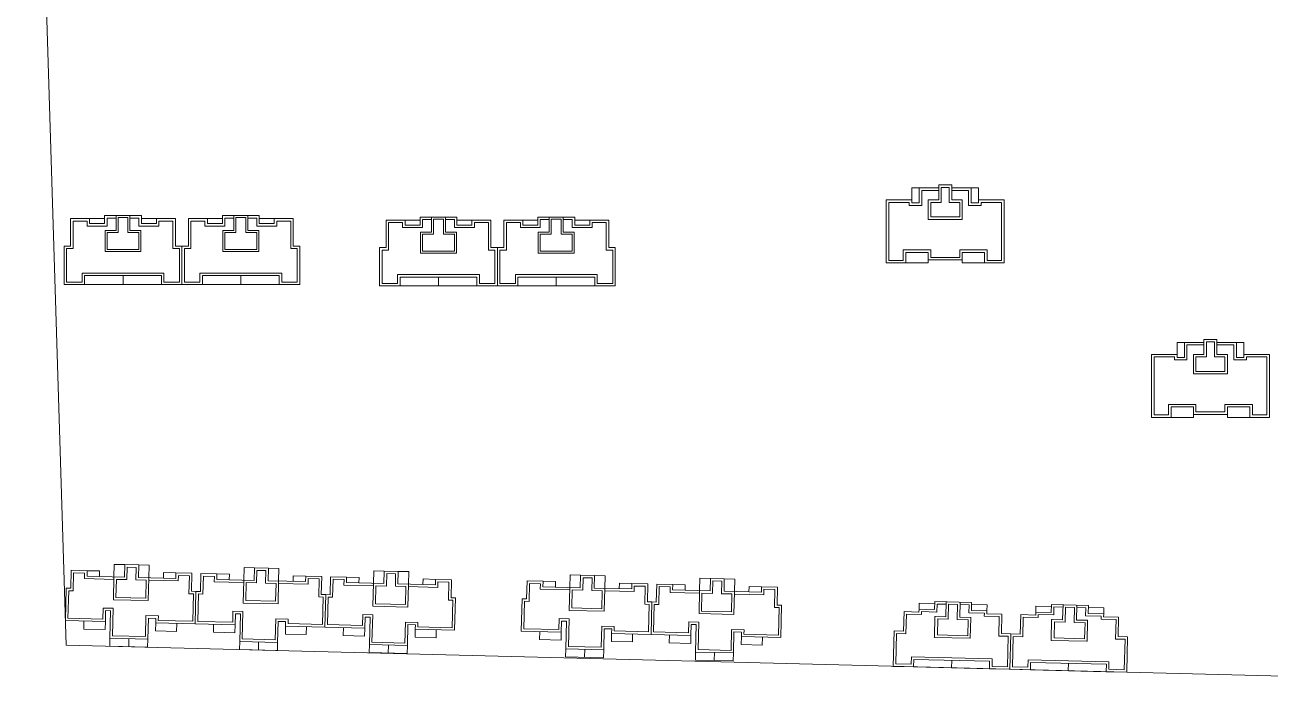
# Model space of a CAD drawing. Extents: x 65861 to 191729, y -16848 to 27649.
# Drawn here: x 132239 to 134733, y -13831 to -12473 of the extents above; entities that cross this region are included whole.
import ezdxf

# ---------------------------------------------------------------- set-up
doc = ezdxf.new("R2010")
doc.units = 0
doc.header["$LTSCALE"] = 1000
doc.header["$MEASUREMENT"] = 0
doc.layers.add('140', color=2, linetype='Continuous', lineweight=5)

msp = doc.modelspace()

# ---------------------------------------------------------------- linework, layer by layer
at = {"layer": '140', "color": 7}
for p, q in [((132238.9, -11037), (132321.6, -13715)), ((134069.5, -12793.4), (134069.5, -12799.4)), ((134095.5, -12793.4), (134069.5, -12793.4)), ((134095.5, -12799.4), (134095.5, -12793.4)), ((134095.5, -12823.4), (134095.5, -12793.4)), ((134015.5, -12799.4), (134030.5, -12799.4)), ((134015.5, -12823.4), (134015.5, -12799.4)), ((134030.5, -12799.4), (134030.5, -12829.4)), ((134069.5, -12799.4), (134030.5, -12799.4)), ((134035.5, -12804.4), (134035.5, -12834.4)), ((134069.5, -12804.4), (134035.5, -12804.4)), ((134069.5, -12799.4), (134069.5, -12823.4)), ((134074.5, -12798.4), (134074.5, -12799.4)), ((134090.5, -12798.4), (134074.5, -12798.4)), ((134074.5, -12799.4), (134074.5, -12828.4)), ((134090.5, -12828.4), (134090.5, -12798.4)), ((134134.5, -12799.4), (134095.5, -12799.4)), ((134129.5, -12804.4), (134095.5, -12804.4)), ((134129.5, -12834.4), (134129.5, -12804.4)), ((134149.5, -12799.4), (134134.5, -12799.4)), ((134134.5, -12829.4), (134134.5, -12799.4)), ((134149.5, -12823.4), (134149.5, -12799.4)), ((133964.5, -12823.4), (133964.5, -12949.4)), ((133997.5, -12823.4), (133964.5, -12823.4)), ((133969.5, -12828.4), (133969.5, -12944.4)), ((133997.5, -12828.4), (133969.5, -12828.4)), ((134015.5, -12823.4), (133997.5, -12823.4)), ((134010.5, -12828.4), (133997.5, -12828.4)), ((134010.5, -12834.4), (134010.5, -12828.4)), ((134035.5, -12834.4), (134010.5, -12834.4)), ((134015.5, -12829.4), (134015.5, -12823.4)), ((134030.5, -12829.4), (134015.5, -12829.4)), ((134048.5, -12823.4), (134048.5, -12862.4)), ((134069.5, -12823.4), (134048.5, -12823.4)), ((134053.5, -12828.4), (134053.5, -12857.4)), ((134074.5, -12828.4), (134053.5, -12828.4)), ((134111.5, -12828.4), (134090.5, -12828.4)), ((134116.5, -12823.4), (134095.5, -12823.4)), ((134111.5, -12857.4), (134111.5, -12828.4)), ((134116.5, -12862.4), (134116.5, -12823.4)), ((134154.5, -12834.4), (134129.5, -12834.4)), ((134149.5, -12829.4), (134134.5, -12829.4)), ((134149.5, -12823.4), (134149.5, -12829.4)), ((134167.5, -12823.4), (134149.5, -12823.4)), ((134154.5, -12828.4), (134154.5, -12834.4)), ((134167.5, -12828.4), (134154.5, -12828.4)), ((134200.5, -12823.4), (134167.5, -12823.4)), ((134195.5, -12828.4), (134167.5, -12828.4)), ((134195.5, -12944.4), (134195.5, -12828.4)), ((134200.5, -12949.4), (134200.5, -12823.4)), ((132330.4, -12860.9), (132368.4, -12860.9)), ((132330.4, -12915.9), (132330.4, -12860.9)), ((132335.4, -12865.9), (132363.4, -12865.9)), ((132335.4, -12920.9), (132335.4, -12865.9)), ((132363.4, -12865.9), (132363.4, -12875.9)), ((132366.4, -12860.9), (132368.4, -12860.9)), ((132368.4, -12860.9), (132398.4, -12860.9)), ((132368.4, -12860.9), (132368.4, -12870.9)), ((132368.4, -12870.9), (132398.4, -12870.9)), ((132398.4, -12854.9), (132472.4, -12854.9)), ((132398.4, -12870.9), (132398.4, -12854.9)), ((132403.4, -12859.9), (132421.4, -12859.9)), ((132403.4, -12875.9), (132403.4, -12859.9)), ((132421.4, -12854.9), (132421.4, -12884.9)), ((132445.4, -12858.9), (132425.4, -12858.9)), ((132425.4, -12858.9), (132425.4, -12888.9)), ((132445.4, -12888.9), (132445.4, -12858.9)), ((132449.4, -12884.9), (132449.4, -12854.9)), ((132449.4, -12859.9), (132467.4, -12859.9)), ((132467.4, -12859.9), (132467.4, -12875.9)), ((132472.4, -12854.9), (132472.4, -12870.9)), ((132502.4, -12860.9), (132472.4, -12860.9)), ((132472.4, -12870.9), (132502.4, -12870.9)), ((132502.4, -12860.9), (132540.4, -12860.9)), ((132502.4, -12870.9), (132502.4, -12860.9)), ((132507.4, -12865.9), (132535.4, -12865.9)), ((132507.4, -12875.9), (132507.4, -12865.9)), ((132535.4, -12865.9), (132535.4, -12920.9)), ((132540.4, -12860.9), (132540.4, -12915.9)), ((132566.4, -12860.9), (132604.4, -12860.9)), ((132566.4, -12915.9), (132566.4, -12860.9)), ((132571.4, -12865.9), (132599.4, -12865.9)), ((132571.4, -12920.9), (132571.4, -12865.9)), ((132599.4, -12865.9), (132599.4, -12875.9)), ((132602.4, -12860.9), (132604.4, -12860.9)), ((132604.4, -12860.9), (132634.4, -12860.9)), ((132604.4, -12860.9), (132604.4, -12870.9)), ((132604.4, -12870.9), (132634.4, -12870.9)), ((132634.4, -12854.9), (132708.4, -12854.9)), ((132634.4, -12870.9), (132634.4, -12854.9)), ((132639.4, -12859.9), (132657.4, -12859.9)), ((132639.4, -12875.9), (132639.4, -12859.9)), ((132657.4, -12854.9), (132657.4, -12884.9)), ((132681.4, -12858.9), (132661.4, -12858.9)), ((132661.4, -12858.9), (132661.4, -12888.9)), ((132681.4, -12888.9), (132681.4, -12858.9)), ((132685.4, -12884.9), (132685.4, -12854.9)), ((132685.4, -12859.9), (132703.4, -12859.9)), ((132703.4, -12859.9), (132703.4, -12875.9)), ((132708.4, -12854.9), (132708.4, -12870.9)), ((132738.4, -12860.9), (132708.4, -12860.9)), ((132708.4, -12870.9), (132738.4, -12870.9)), ((132738.4, -12860.9), (132776.4, -12860.9)), ((132738.4, -12870.9), (132738.4, -12860.9)), ((132743.4, -12865.9), (132771.4, -12865.9)), ((132743.4, -12875.9), (132743.4, -12865.9)), ((132771.4, -12865.9), (132771.4, -12920.9)), ((132776.4, -12860.9), (132776.4, -12915.9)), ((132962.4, -12863.7), (133000.4, -12863.7)), ((132962.4, -12918.7), (132962.4, -12863.7)), ((132967.4, -12868.7), (132995.4, -12868.7)), ((132967.4, -12923.7), (132967.4, -12868.7)), ((132995.4, -12868.7), (132995.4, -12878.7)), ((132998.4, -12863.7), (133000.4, -12863.7)), ((133000.4, -12863.7), (133030.4, -12863.7)), ((133000.4, -12863.7), (133000.4, -12873.7)), ((133030.4, -12857.7), (133104.4, -12857.7)), ((133030.4, -12873.7), (133030.4, -12857.7)), ((133035.4, -12862.7), (133053.4, -12862.7)), ((133035.4, -12878.7), (133035.4, -12862.7)), ((133053.4, -12857.7), (133053.4, -12887.7)), ((133077.4, -12861.7), (133057.4, -12861.7)), ((133057.4, -12861.7), (133057.4, -12891.7)), ((133077.4, -12891.7), (133077.4, -12861.7)), ((133081.4, -12887.7), (133081.4, -12857.7)), ((133081.4, -12862.7), (133099.4, -12862.7)), ((133099.4, -12862.7), (133099.4, -12878.7)), ((133104.4, -12857.7), (133104.4, -12873.7)), ((133134.4, -12863.7), (133104.4, -12863.7)), ((133134.4, -12863.7), (133172.4, -12863.7)), ((133134.4, -12873.7), (133134.4, -12863.7)), ((133139.4, -12868.7), (133167.4, -12868.7)), ((133139.4, -12878.7), (133139.4, -12868.7)), ((133167.4, -12868.7), (133167.4, -12923.7)), ((133172.4, -12863.7), (133172.4, -12918.7)), ((133198.4, -12863.7), (133236.4, -12863.7)), ((133198.4, -12918.7), (133198.4, -12863.7)), ((133203.4, -12868.7), (133231.4, -12868.7)), ((133203.4, -12923.7), (133203.4, -12868.7)), ((133231.4, -12868.7), (133231.4, -12878.7)), ((133234.4, -12863.7), (133236.4, -12863.7)), ((133236.4, -12863.7), (133266.4, -12863.7)), ((133236.4, -12863.7), (133236.4, -12873.7)), ((133266.4, -12857.7), (133340.4, -12857.7)), ((133266.4, -12873.7), (133266.4, -12857.7)), ((133271.4, -12862.7), (133289.4, -12862.7)), ((133271.4, -12878.7), (133271.4, -12862.7)), ((133289.4, -12857.7), (133289.4, -12887.7)), ((133313.4, -12861.7), (133293.4, -12861.7)), ((133293.4, -12861.7), (133293.4, -12891.7)), ((133313.4, -12891.7), (133313.4, -12861.7)), ((133317.4, -12887.7), (133317.4, -12857.7)), ((133317.4, -12862.7), (133335.4, -12862.7)), ((133335.4, -12862.7), (133335.4, -12878.7)), ((133340.4, -12857.7), (133340.4, -12873.7)), ((133370.4, -12863.7), (133340.4, -12863.7)), ((133370.4, -12863.7), (133408.4, -12863.7)), ((133370.4, -12873.7), (133370.4, -12863.7)), ((133375.4, -12868.7), (133403.4, -12868.7)), ((133375.4, -12878.7), (133375.4, -12868.7)), ((133403.4, -12868.7), (133403.4, -12923.7)), ((133408.4, -12863.7), (133408.4, -12918.7)), ((134048.5, -12862.4), (134116.5, -12862.4)), ((134053.5, -12857.4), (134111.5, -12857.4)), ((132363.4, -12875.9), (132403.4, -12875.9)), ((132399.4, -12884.9), (132399.4, -12926.9)), ((132421.4, -12884.9), (132399.4, -12884.9)), ((132403.4, -12888.9), (132403.4, -12922.9)), ((132425.4, -12888.9), (132403.4, -12888.9)), ((132467.4, -12888.9), (132445.4, -12888.9)), ((132471.4, -12884.9), (132449.4, -12884.9)), ((132467.4, -12875.9), (132507.4, -12875.9)), ((132467.4, -12922.9), (132467.4, -12888.9)), ((132471.4, -12926.9), (132471.4, -12884.9)), ((132599.4, -12875.9), (132639.4, -12875.9)), ((132635.4, -12884.9), (132635.4, -12926.9)), ((132657.4, -12884.9), (132635.4, -12884.9)), ((132639.4, -12888.9), (132639.4, -12922.9)), ((132661.4, -12888.9), (132639.4, -12888.9)), ((132703.4, -12888.9), (132681.4, -12888.9)), ((132707.4, -12884.9), (132685.4, -12884.9)), ((132703.4, -12875.9), (132743.4, -12875.9)), ((132703.4, -12922.9), (132703.4, -12888.9)), ((132707.4, -12926.9), (132707.4, -12884.9)), ((132995.4, -12878.7), (133035.4, -12878.7)), ((133000.4, -12873.7), (133030.4, -12873.7)), ((133031.4, -12887.7), (133031.4, -12929.7)), ((133053.4, -12887.7), (133031.4, -12887.7)), ((133035.4, -12891.7), (133035.4, -12925.7)), ((133057.4, -12891.7), (133035.4, -12891.7)), ((133099.4, -12891.7), (133077.4, -12891.7)), ((133103.4, -12887.7), (133081.4, -12887.7)), ((133099.4, -12878.7), (133139.4, -12878.7)), ((133099.4, -12925.7), (133099.4, -12891.7)), ((133103.4, -12929.7), (133103.4, -12887.7)), ((133104.4, -12873.7), (133134.4, -12873.7)), ((133231.4, -12878.7), (133271.4, -12878.7)), ((133236.4, -12873.7), (133266.4, -12873.7)), ((133267.4, -12887.7), (133267.4, -12929.7)), ((133289.4, -12887.7), (133267.4, -12887.7)), ((133271.4, -12891.7), (133271.4, -12925.7)), ((133293.4, -12891.7), (133271.4, -12891.7)), ((133335.4, -12891.7), (133313.4, -12891.7)), ((133339.4, -12887.7), (133317.4, -12887.7)), ((133335.4, -12878.7), (133375.4, -12878.7)), ((133335.4, -12925.7), (133335.4, -12891.7)), ((133339.4, -12929.7), (133339.4, -12887.7)), ((133340.4, -12873.7), (133370.4, -12873.7)), ((132317.4, -12915.9), (132330.4, -12915.9)), ((132317.4, -12992.9), (132317.4, -12915.9)), ((132322.4, -12920.9), (132335.4, -12920.9)), ((132322.4, -12987.9), (132322.4, -12920.9)), ((132535.4, -12920.9), (132548.4, -12920.9)), ((132540.4, -12915.9), (132553.4, -12915.9)), ((132548.4, -12920.9), (132548.4, -12987.9)), ((132553.4, -12915.9), (132553.4, -12992.9)), ((132553.4, -12915.9), (132566.4, -12915.9)), ((132553.4, -12992.9), (132553.4, -12915.9)), ((132558.4, -12920.9), (132571.4, -12920.9)), ((132558.4, -12987.9), (132558.4, -12920.9)), ((132771.4, -12920.9), (132784.4, -12920.9)), ((132776.4, -12915.9), (132789.4, -12915.9)), ((132784.4, -12920.9), (132784.4, -12987.9)), ((132789.4, -12915.9), (132789.4, -12992.9)), ((132949.4, -12918.7), (132962.4, -12918.7)), ((132949.4, -12995.7), (132949.4, -12918.7)), ((133172.4, -12918.7), (133185.4, -12918.7)), ((133185.4, -12918.7), (133185.4, -12995.7)), ((133185.4, -12918.7), (133198.4, -12918.7)), ((133185.4, -12995.7), (133185.4, -12918.7)), ((133408.4, -12918.7), (133421.4, -12918.7)), ((133421.4, -12918.7), (133421.4, -12995.7)), ((132399.4, -12925.9), (132399.4, -12926.9)), ((132399.4, -12926.9), (132471.4, -12926.9)), ((132403.4, -12922.9), (132467.4, -12922.9)), ((132470.4, -12926.9), (132471.4, -12926.9)), ((132635.4, -12925.9), (132635.4, -12926.9)), ((132635.4, -12926.9), (132707.4, -12926.9)), ((132639.4, -12922.9), (132703.4, -12922.9)), ((132706.4, -12926.9), (132707.4, -12926.9)), ((132954.4, -12923.7), (132967.4, -12923.7)), ((132954.4, -12990.7), (132954.4, -12923.7)), ((133031.4, -12928.7), (133031.4, -12929.7)), ((133031.4, -12929.7), (133103.4, -12929.7)), ((133035.4, -12925.7), (133099.4, -12925.7)), ((133102.4, -12929.7), (133103.4, -12929.7)), ((133167.4, -12923.7), (133180.4, -12923.7)), ((133180.4, -12923.7), (133180.4, -12990.7)), ((133190.4, -12923.7), (133203.4, -12923.7)), ((133190.4, -12990.7), (133190.4, -12923.7)), ((133267.4, -12928.7), (133267.4, -12929.7)), ((133267.4, -12929.7), (133339.4, -12929.7)), ((133271.4, -12925.7), (133335.4, -12925.7)), ((133338.4, -12929.7), (133339.4, -12929.7)), ((133403.4, -12923.7), (133416.4, -12923.7)), ((133416.4, -12923.7), (133416.4, -12990.7)), ((133969.5, -12944.4), (133998.5, -12944.4)), ((133998.5, -12923.4), (134053.5, -12923.4)), ((133998.5, -12944.4), (133998.5, -12923.4)), ((134003.5, -12928.4), (134048.5, -12928.4)), ((134003.5, -12949.4), (134003.5, -12928.4)), ((134048.5, -12928.4), (134048.5, -12943.4)), ((134048.5, -12949.4), (134048.5, -12943.4)), ((134048.5, -12943.4), (134082.5, -12943.4)), ((134053.5, -12923.4), (134053.5, -12938.4)), ((134053.5, -12938.4), (134082.5, -12938.4)), ((134082.5, -12938.4), (134111.5, -12938.4)), ((134082.5, -12943.4), (134116.5, -12943.4)), ((134111.5, -12923.4), (134166.5, -12923.4)), ((134111.5, -12938.4), (134111.5, -12923.4)), ((134116.5, -12928.4), (134161.5, -12928.4)), ((134116.5, -12943.4), (134116.5, -12928.4)), ((134116.5, -12949.4), (134116.5, -12943.4)), ((134161.5, -12928.4), (134161.5, -12949.4)), ((134166.5, -12923.4), (134166.5, -12944.4)), ((134166.5, -12944.4), (134195.5, -12944.4)), ((132353.4, -12969.9), (132353.4, -12987.9)), ((132435.4, -12969.9), (132353.4, -12969.9)), ((132517.4, -12969.9), (132435.4, -12969.9)), ((132517.4, -12987.9), (132517.4, -12969.9)), ((132589.4, -12969.9), (132589.4, -12987.9)), ((132671.4, -12969.9), (132589.4, -12969.9)), ((132753.4, -12969.9), (132671.4, -12969.9)), ((132753.4, -12987.9), (132753.4, -12969.9)), ((133964.5, -12949.4), (134003.5, -12949.4)), ((134003.5, -12949.4), (134048.5, -12949.4)), ((134161.5, -12949.4), (134116.5, -12949.4)), ((134161.5, -12949.4), (134200.5, -12949.4)), ((132358.4, -12992.9), (132317.4, -12992.9)), ((132353.4, -12987.9), (132322.4, -12987.9)), ((132358.4, -12974.9), (132358.4, -12992.9)), ((132435.4, -12974.9), (132358.4, -12974.9)), ((132435.4, -12992.9), (132358.4, -12992.9)), ((132512.4, -12974.9), (132435.4, -12974.9)), ((132435.4, -12974.9), (132435.4, -12992.9)), ((132435.4, -12992.9), (132512.4, -12992.9)), ((132512.4, -12992.9), (132512.4, -12974.9)), ((132553.4, -12992.9), (132512.4, -12992.9)), ((132548.4, -12987.9), (132517.4, -12987.9)), ((132594.4, -12992.9), (132553.4, -12992.9)), ((132589.4, -12987.9), (132558.4, -12987.9)), ((132594.4, -12974.9), (132594.4, -12992.9)), ((132671.4, -12974.9), (132594.4, -12974.9)), ((132671.4, -12992.9), (132594.4, -12992.9)), ((132748.4, -12974.9), (132671.4, -12974.9)), ((132671.4, -12974.9), (132671.4, -12992.9)), ((132671.4, -12992.9), (132748.4, -12992.9)), ((132748.4, -12992.9), (132748.4, -12974.9)), ((132789.4, -12992.9), (132748.4, -12992.9)), ((132784.4, -12987.9), (132753.4, -12987.9)), ((132990.4, -12995.7), (132949.4, -12995.7)), ((132985.4, -12990.7), (132954.4, -12990.7)), ((132985.4, -12972.7), (132985.4, -12990.7)), ((133067.4, -12972.7), (132985.4, -12972.7)), ((132990.4, -12977.7), (132990.4, -12995.7)), ((133067.4, -12977.7), (132990.4, -12977.7)), ((133067.4, -12995.7), (132990.4, -12995.7)), ((133149.4, -12972.7), (133067.4, -12972.7)), ((133144.4, -12977.7), (133067.4, -12977.7)), ((133067.4, -12977.7), (133067.4, -12995.7)), ((133067.4, -12995.7), (133144.4, -12995.7)), ((133144.4, -12995.7), (133144.4, -12977.7)), ((133185.4, -12995.7), (133144.4, -12995.7)), ((133149.4, -12990.7), (133149.4, -12972.7)), ((133180.4, -12990.7), (133149.4, -12990.7)), ((133226.4, -12995.7), (133185.4, -12995.7)), ((133221.4, -12990.7), (133190.4, -12990.7)), ((133221.4, -12972.7), (133221.4, -12990.7)), ((133303.4, -12972.7), (133221.4, -12972.7)), ((133226.4, -12977.7), (133226.4, -12995.7)), ((133303.4, -12977.7), (133226.4, -12977.7)), ((133303.4, -12995.7), (133226.4, -12995.7)), ((133385.4, -12972.7), (133303.4, -12972.7)), ((133380.4, -12977.7), (133303.4, -12977.7)), ((133303.4, -12977.7), (133303.4, -12995.7)), ((133303.4, -12995.7), (133380.4, -12995.7)), ((133380.4, -12995.7), (133380.4, -12977.7)), ((133421.4, -12995.7), (133380.4, -12995.7)), ((133385.4, -12990.7), (133385.4, -12972.7)), ((133416.4, -12990.7), (133385.4, -12990.7)), ((134546.9, -13108.8), (134561.9, -13108.8)), ((134546.9, -13132.8), (134546.9, -13108.8)), ((134561.9, -13108.8), (134561.9, -13138.8)), ((134600.9, -13108.8), (134561.9, -13108.8)), ((134566.9, -13113.8), (134566.9, -13143.8)), ((134600.9, -13113.8), (134566.9, -13113.8)), ((134600.9, -13102.8), (134600.9, -13108.8)), ((134626.9, -13102.8), (134600.9, -13102.8)), ((134600.9, -13108.8), (134600.9, -13132.8)), ((134605.9, -13107.8), (134605.9, -13108.8)), ((134621.9, -13107.8), (134605.9, -13107.8)), ((134605.9, -13108.8), (134605.9, -13137.8)), ((134621.9, -13137.8), (134621.9, -13107.8)), ((134626.9, -13108.8), (134626.9, -13102.8)), ((134626.9, -13132.8), (134626.9, -13102.8)), ((134665.9, -13108.8), (134626.9, -13108.8)), ((134660.9, -13113.8), (134626.9, -13113.8)), ((134660.9, -13143.8), (134660.9, -13113.8)), ((134680.9, -13108.8), (134665.9, -13108.8)), ((134665.9, -13138.8), (134665.9, -13108.8)), ((134680.9, -13132.8), (134680.9, -13108.8)), ((134495.9, -13132.8), (134495.9, -13258.8)), ((134528.9, -13132.8), (134495.9, -13132.8)), ((134500.9, -13137.8), (134500.9, -13253.8)), ((134528.9, -13137.8), (134500.9, -13137.8)), ((134546.9, -13132.8), (134528.9, -13132.8)), ((134541.9, -13137.8), (134528.9, -13137.8)), ((134541.9, -13143.8), (134541.9, -13137.8)), ((134566.9, -13143.8), (134541.9, -13143.8)), ((134546.9, -13138.8), (134546.9, -13132.8)), ((134561.9, -13138.8), (134546.9, -13138.8)), ((134579.9, -13132.8), (134579.9, -13171.8)), ((134600.9, -13132.8), (134579.9, -13132.8)), ((134584.9, -13137.8), (134584.9, -13166.8)), ((134605.9, -13137.8), (134584.9, -13137.8)), ((134642.9, -13137.8), (134621.9, -13137.8)), ((134647.9, -13132.8), (134626.9, -13132.8)), ((134642.9, -13166.8), (134642.9, -13137.8)), ((134647.9, -13171.8), (134647.9, -13132.8)), ((134685.9, -13143.8), (134660.9, -13143.8)), ((134680.9, -13138.8), (134665.9, -13138.8)), ((134680.9, -13132.8), (134680.9, -13138.8)), ((134698.9, -13132.8), (134680.9, -13132.8)), ((134685.9, -13137.8), (134685.9, -13143.8)), ((134698.9, -13137.8), (134685.9, -13137.8)), ((134731.9, -13132.8), (134698.9, -13132.8)), ((134726.9, -13137.8), (134698.9, -13137.8)), ((134726.9, -13253.8), (134726.9, -13137.8)), ((134731.9, -13258.8), (134731.9, -13132.8)), ((134584.9, -13166.8), (134642.9, -13166.8)), ((134579.9, -13171.8), (134647.9, -13171.8)), ((134529.9, -13232.8), (134584.9, -13232.8)), ((134529.9, -13253.8), (134529.9, -13232.8)), ((134534.9, -13237.8), (134579.9, -13237.8)), ((134534.9, -13258.8), (134534.9, -13237.8)), ((134579.9, -13237.8), (134579.9, -13252.8)), ((134584.9, -13232.8), (134584.9, -13247.8)), ((134642.9, -13232.8), (134697.9, -13232.8)), ((134642.9, -13247.8), (134642.9, -13232.8)), ((134647.9, -13237.8), (134692.9, -13237.8)), ((134647.9, -13252.8), (134647.9, -13237.8)), ((134692.9, -13237.8), (134692.9, -13258.8)), ((134697.9, -13232.8), (134697.9, -13253.8)), ((134495.9, -13258.8), (134534.9, -13258.8)), ((134500.9, -13253.8), (134529.9, -13253.8)), ((134534.9, -13258.8), (134579.9, -13258.8)), ((134579.9, -13258.8), (134579.9, -13252.8)), ((134579.9, -13252.8), (134613.9, -13252.8)), ((134584.9, -13247.8), (134613.9, -13247.8)), ((134613.9, -13247.8), (134642.9, -13247.8)), ((134613.9, -13252.8), (134647.9, -13252.8)), ((134647.9, -13258.8), (134647.9, -13252.8)), ((134692.9, -13258.8), (134647.9, -13258.8)), ((134692.9, -13258.8), (134731.9, -13258.8)), ((134697.9, -13253.8), (134726.9, -13253.8)), ((132330.7, -13600.8), (132331.6, -13564.8)), ((132331.6, -13564.8), (132363.6, -13565.6)), ((132335.6, -13605.9), (132336.5, -13569.9)), ((132336.5, -13569.9), (132358.4, -13570.4)), ((132363.6, -13565.6), (132363.3, -13576.6)), ((132363.6, -13565.6), (132388.6, -13566.2)), ((132388.6, -13566.2), (132388.3, -13577.2)), ((132417.3, -13577.9), (132417.9, -13552.9)), ((132417.9, -13552.9), (132438.9, -13553.4)), ((132438.3, -13578.4), (132438.9, -13553.4)), ((132438.9, -13553.4), (132466.9, -13554.1)), ((132443.8, -13558.6), (132443.2, -13583.5)), ((132461.8, -13559), (132443.8, -13558.6)), ((132461.1, -13584), (132461.8, -13559)), ((132466.9, -13554.1), (132466.3, -13579.1)), ((132466.9, -13554.1), (132487.9, -13554.6)), ((132487.9, -13554.6), (132487.3, -13579.6)), ((132516.3, -13580.4), (132516.5, -13569.4)), ((132516.5, -13569.4), (132541.5, -13570)), ((132541.2, -13581), (132541.5, -13570)), ((132541.5, -13570), (132573.5, -13570.8)), ((132677.2, -13584.3), (132677.8, -13559.4)), ((132677.8, -13559.4), (132698.8, -13559.9)), ((132698.2, -13584.9), (132698.8, -13559.9)), ((132698.8, -13559.9), (132726.8, -13560.6)), ((132703.7, -13565), (132703.1, -13590)), ((132721.7, -13565.4), (132703.7, -13565)), ((132721.1, -13590.4), (132721.7, -13565.4)), ((132726.8, -13560.6), (132726.2, -13585.6)), ((132726.8, -13560.6), (132747.8, -13561.1)), ((132747.8, -13561.1), (132747.2, -13586.1)), ((132937.1, -13590.8), (132937.7, -13565.8)), ((132937.7, -13565.8), (132958.7, -13566.3)), ((132958.1, -13591.3), (132958.7, -13566.3)), ((132958.7, -13566.3), (132986.7, -13567)), ((132986.7, -13567), (132986.1, -13592)), ((132986.7, -13567), (133007.7, -13567.5)), ((133007.7, -13567.5), (133007.1, -13592.5)), ((132358.4, -13570.4), (132358.2, -13581.4)), ((132358.2, -13581.4), (132417.2, -13582.9)), ((132363.3, -13576.6), (132438.3, -13578.4)), ((132417.3, -13577.9), (132416.1, -13623.9)), ((132422.2, -13583), (132421.3, -13619)), ((132443.2, -13583.5), (132422.2, -13583)), ((132482.1, -13584.5), (132461.1, -13584)), ((132466.3, -13579.1), (132541.2, -13581)), ((132481.2, -13620.5), (132482.1, -13584.5)), ((132486.1, -13625.6), (132487.3, -13579.6)), ((132487.1, -13584.6), (132546.1, -13586.1)), ((132546.1, -13586.1), (132546.4, -13575.1)), ((132546.4, -13575.1), (132568.4, -13575.6)), ((132568.4, -13575.6), (132567.5, -13611.6)), ((132573.5, -13570.8), (132572.6, -13606.8)), ((132590.6, -13607.2), (132591.5, -13571.2)), ((132591.5, -13571.2), (132623.5, -13572)), ((132595.5, -13612.3), (132596.4, -13576.3)), ((132596.4, -13576.3), (132618.4, -13576.9)), ((132618.4, -13576.9), (132618.1, -13587.9)), ((132618.1, -13587.9), (132677.1, -13589.3)), ((132623.5, -13572), (132623.2, -13583)), ((132623.2, -13583), (132698.2, -13584.9)), ((132623.5, -13572), (132648.5, -13572.6)), ((132648.5, -13572.6), (132648.2, -13583.6)), ((132677.2, -13584.3), (132676.1, -13630.3)), ((132682.1, -13589.5), (132681.2, -13625.5)), ((132703.1, -13590), (132682.1, -13589.5)), ((132742.1, -13591), (132721.1, -13590.4)), ((132726.2, -13585.6), (132801.2, -13587.4)), ((132741.2, -13626.9), (132742.1, -13591)), ((132746, -13632.1), (132747.2, -13586.1)), ((132747.1, -13591.1), (132806, -13592.5)), ((132776.2, -13586.8), (132776.4, -13575.8)), ((132776.4, -13575.8), (132801.4, -13576.4)), ((132801.2, -13587.4), (132801.4, -13576.4)), ((132801.4, -13576.4), (132833.4, -13577.2)), ((132806, -13592.5), (132806.3, -13581.5)), ((132806.3, -13581.5), (132828.3, -13582.1)), ((132828.3, -13582.1), (132827.4, -13618.1)), ((132833.4, -13577.2), (132832.5, -13613.2)), ((132850.5, -13613.6), (132851.4, -13577.7)), ((132851.4, -13577.7), (132883.4, -13578.4)), ((132855.4, -13618.8), (132856.3, -13582.8)), ((132856.3, -13582.8), (132878.3, -13583.3)), ((132878.3, -13583.3), (132878, -13594.3)), ((132878, -13594.3), (132937, -13595.8)), ((132883.4, -13578.4), (132883.1, -13589.4)), ((132883.1, -13589.4), (132958.1, -13591.3)), ((132883.4, -13578.4), (132908.4, -13579.1)), ((132908.4, -13579.1), (132908.1, -13590.1)), ((132937.1, -13590.8), (132936, -13636.8)), ((132963.6, -13571.4), (132963, -13596.4)), ((132981.6, -13571.9), (132963.6, -13571.4)), ((132981, -13596.9), (132981.6, -13571.9)), ((132986.1, -13592), (133061.1, -13593.9)), ((133006, -13638.5), (133007.1, -13592.5)), ((133036.1, -13593.2), (133036.4, -13582.2)), ((133036.4, -13582.2), (133061.4, -13582.9)), ((133061.1, -13593.9), (133061.4, -13582.9)), ((133061.4, -13582.9), (133093.3, -13583.6)), ((133066, -13599), (133066.2, -13588)), ((133066.2, -13588), (133088.2, -13588.5)), ((133088.2, -13588.5), (133087.3, -13624.5)), ((133093.3, -13583.6), (133092.5, -13619.6)), ((133243.9, -13622), (133244.8, -13586)), ((133244.8, -13586), (133276.8, -13586.8)), ((133248.8, -13627.1), (133249.7, -13591.1)), ((133249.7, -13591.1), (133271.7, -13591.6)), ((133271.7, -13591.6), (133271.4, -13602.6)), ((133276.8, -13586.8), (133276.5, -13597.8)), ((133276.8, -13586.8), (133301.8, -13587.4)), ((133301.8, -13587.4), (133301.5, -13598.4)), ((133330.5, -13599.1), (133331.1, -13574.1)), ((133331.1, -13574.1), (133352.1, -13574.6)), ((133351.5, -13599.6), (133352.1, -13574.6)), ((133352.1, -13574.6), (133380.1, -13575.3)), ((133357, -13579.7), (133356.4, -13604.7)), ((133375, -13580.2), (133357, -13579.7)), ((133374.4, -13605.2), (133375, -13580.2)), ((133380.1, -13575.3), (133379.5, -13600.3)), ((133380.1, -13575.3), (133401.1, -13575.8)), ((133401.1, -13575.8), (133400.5, -13600.8)), ((133429.5, -13601.5), (133429.8, -13590.5)), ((133429.8, -13590.5), (133454.8, -13591.2)), ((133454.5, -13602.2), (133454.8, -13591.2)), ((133454.8, -13591.2), (133486.7, -13592)), ((133486.7, -13592), (133485.9, -13627.9)), ((133503.8, -13628.4), (133504.7, -13592.4)), ((133504.7, -13592.4), (133536.7, -13593.2)), ((133536.7, -13593.2), (133536.5, -13604.2)), ((133536.7, -13593.2), (133561.7, -13593.8)), ((133561.7, -13593.8), (133561.4, -13604.8)), ((133590.4, -13605.5), (133591.1, -13580.5)), ((133591.1, -13580.5), (133612.1, -13581.1)), ((133611.4, -13606), (133612.1, -13581.1)), ((133612.1, -13581.1), (133640, -13581.7)), ((133616.9, -13586.2), (133616.3, -13611.2)), ((133634.9, -13586.6), (133616.9, -13586.2)), ((133634.3, -13611.6), (133634.9, -13586.6)), ((133640, -13581.7), (133639.4, -13606.7)), ((133640, -13581.7), (133661, -13582.3)), ((133661, -13582.3), (133660.4, -13607.3)), ((132320.1, -13665.5), (132321.7, -13600.5)), ((132321.7, -13600.5), (132330.7, -13600.8)), ((132325.2, -13660.7), (132326.6, -13605.7)), ((132326.6, -13605.7), (132335.6, -13605.9)), ((132421.3, -13619), (132481.2, -13620.5)), ((132567.5, -13611.6), (132576.5, -13611.9)), ((132572.6, -13606.8), (132581.6, -13607)), ((132576.5, -13611.9), (132575.1, -13666.8)), ((132581.6, -13607), (132580, -13672)), ((132580, -13672), (132581.6, -13607)), ((132581.6, -13607), (132590.6, -13607.2)), ((132585.1, -13667.1), (132586.5, -13612.1)), ((132586.5, -13612.1), (132595.5, -13612.3)), ((132827.4, -13618.1), (132836.4, -13618.3)), ((132832.5, -13613.2), (132841.5, -13613.4)), ((132836.4, -13618.3), (132835, -13673.3)), ((132841.5, -13613.4), (132839.9, -13678.4)), ((132839.9, -13678.4), (132841.5, -13613.4)), ((132841.5, -13613.4), (132850.5, -13613.6)), ((132845, -13673.5), (132846.4, -13618.5)), ((132846.4, -13618.5), (132855.4, -13618.8)), ((132942, -13595.9), (132941.1, -13631.9)), ((132963, -13596.4), (132942, -13595.9)), ((133002, -13597.4), (132981, -13596.9)), ((133001.1, -13633.4), (133002, -13597.4)), ((133007, -13597.5), (133066, -13599)), ((133092.5, -13619.6), (133101.5, -13619.9)), ((133101.5, -13619.9), (133099.8, -13684.8)), ((133271.4, -13602.6), (133330.4, -13604.1)), ((133276.5, -13597.8), (133351.5, -13599.6)), ((133330.5, -13599.1), (133329.4, -13645.1)), ((133335.4, -13604.2), (133334.5, -13640.2)), ((133356.4, -13604.7), (133335.4, -13604.2)), ((133395.4, -13605.7), (133374.4, -13605.2)), ((133379.5, -13600.3), (133454.5, -13602.2)), ((133394.5, -13641.7), (133395.4, -13605.7)), ((133399.4, -13646.8), (133400.5, -13600.8)), ((133400.4, -13605.8), (133459.4, -13607.3)), ((133459.4, -13607.3), (133459.6, -13596.3)), ((133459.6, -13596.3), (133481.6, -13596.8)), ((133481.6, -13596.8), (133480.7, -13632.8)), ((133508.7, -13633.5), (133509.6, -13597.5)), ((133509.6, -13597.5), (133531.6, -13598.1)), ((133531.6, -13598.1), (133531.3, -13609.1)), ((133531.3, -13609.1), (133590.3, -13610.5)), ((133536.5, -13604.2), (133611.4, -13606)), ((133590.4, -13605.5), (133589.3, -13651.5)), ((133595.3, -13610.6), (133594.4, -13646.6)), ((133616.3, -13611.2), (133595.3, -13610.6)), ((133655.3, -13612.1), (133634.3, -13611.6)), ((133639.4, -13606.7), (133714.4, -13608.6)), ((133654.4, -13648.1), (133655.3, -13612.1)), ((133659.3, -13653.2), (133660.4, -13607.3)), ((133660.3, -13612.3), (133719.3, -13613.7)), ((133689.4, -13608), (133689.7, -13597)), ((133689.7, -13597), (133714.7, -13597.6)), ((133714.4, -13608.6), (133714.7, -13597.6)), ((133714.7, -13597.6), (133746.7, -13598.4)), ((133719.3, -13613.7), (133719.5, -13602.7)), ((133719.5, -13602.7), (133741.5, -13603.3)), ((133741.5, -13603.3), (133740.6, -13639.3)), ((133746.7, -13598.4), (133745.8, -13634.4)), ((132395.7, -13640.4), (132395.2, -13662.4)), ((132415.7, -13640.9), (132395.7, -13640.4)), ((132414.4, -13695.9), (132415.7, -13640.9)), ((132416.1, -13623.9), (132486.1, -13625.6)), ((132676.1, -13630.3), (132746, -13632.1)), ((132681.2, -13625.5), (132741.2, -13626.9)), ((132936, -13636.8), (133006, -13638.5)), ((132941.1, -13631.9), (133001.1, -13633.4)), ((133087.3, -13624.5), (133096.3, -13624.7)), ((133096.3, -13624.7), (133095, -13679.7)), ((133233.3, -13686.7), (133234.9, -13621.7)), ((133234.9, -13621.7), (133243.9, -13622)), ((133238.4, -13681.8), (133239.8, -13626.8)), ((133239.8, -13626.8), (133248.8, -13627.1)), ((133334.5, -13640.2), (133394.5, -13641.7)), ((133480.7, -13632.8), (133489.7, -13633)), ((133485.9, -13627.9), (133494.8, -13628.2)), ((133489.7, -13633), (133488.4, -13688)), ((133494.8, -13628.2), (133493.2, -13693.1)), ((133493.2, -13693.1), (133494.8, -13628.2)), ((133494.8, -13628.2), (133503.8, -13628.4)), ((133498.4, -13688.3), (133499.7, -13633.3)), ((133499.7, -13633.3), (133508.7, -13633.5)), ((133740.6, -13639.3), (133749.6, -13639.5)), ((133745.8, -13634.4), (133754.8, -13634.6)), ((133749.6, -13639.5), (133748.3, -13694.5)), ((133754.8, -13634.6), (133753.2, -13699.6)), ((134030.2, -13642.4), (134030, -13648.4)), ((134030.2, -13642.4), (134030.5, -13630.4)), ((134061.1, -13643.1), (134030.2, -13642.4)), ((134030.5, -13630.4), (134061.5, -13631.2)), ((134061.6, -13627.2), (134061.1, -13643.1)), ((134135.5, -13629), (134061.6, -13627.2)), ((134066.4, -13632.3), (134066, -13648.3)), ((134084.4, -13632.7), (134066.4, -13632.3)), ((134084.5, -13627.7), (134083.8, -13656.7)), ((134089.4, -13632.9), (134088.7, -13662.9)), ((134107.4, -13633.3), (134089.4, -13632.9)), ((134106.6, -13663.3), (134107.4, -13633.3)), ((134111.8, -13658.4), (134112.5, -13628.4)), ((134130.4, -13633.9), (134112.4, -13633.5)), ((134130, -13649.9), (134130.4, -13633.9)), ((134135.1, -13645), (134135.5, -13629)), ((134166.4, -13633.8), (134135.4, -13633)), ((134166.1, -13645.8), (134166.4, -13633.8)), ((134264.1, -13648.3), (134264.4, -13636.3)), ((134264.4, -13636.3), (134295.4, -13637.1)), ((134295.5, -13633.1), (134295.1, -13649.1)), ((134369.5, -13635), (134295.5, -13633.1)), ((134300.4, -13638.2), (134299.9, -13654.2)), ((134318.3, -13638.7), (134300.4, -13638.2)), ((134318.5, -13633.7), (134317.7, -13662.7)), ((134323.4, -13638.8), (134322.6, -13668.8)), ((134341.3, -13639.3), (134323.4, -13638.8)), ((134340.6, -13669.3), (134341.3, -13639.3)), ((134345.7, -13664.4), (134346.5, -13634.4)), ((134364.3, -13639.8), (134346.3, -13639.4)), ((134363.9, -13655.8), (134364.3, -13639.8)), ((134369, -13651), (134369.5, -13635)), ((134400.3, -13639.8), (134369.4, -13639)), ((134400, -13651.7), (134400.3, -13639.8)), ((132400.1, -13667.5), (132320.1, -13665.5)), ((132395.2, -13662.4), (132325.2, -13660.7)), ((132357.1, -13666.4), (132356.7, -13682.4)), ((132399.7, -13683.5), (132400.1, -13667.5)), ((132400.6, -13645.5), (132400.1, -13667.5)), ((132410.6, -13645.8), (132400.6, -13645.5)), ((132409.2, -13700.7), (132410.6, -13645.8)), ((132481.4, -13655.5), (132480.3, -13697.5)), ((132506.4, -13656.1), (132481.4, -13655.5)), ((132486.3, -13660.6), (132485.2, -13702.6)), ((132501.3, -13661), (132486.3, -13660.6)), ((132501, -13670), (132501.3, -13661)), ((132506.1, -13665.1), (132506.4, -13656.1)), ((132575.1, -13666.8), (132506.1, -13665.1)), ((132655.1, -13668.8), (132585.1, -13667.1)), ((132655.6, -13646.8), (132655.1, -13668.8)), ((132675.6, -13647.3), (132655.6, -13646.8)), ((132660.5, -13652), (132660, -13673.9)), ((132670.5, -13652.2), (132660.5, -13652)), ((132669.2, -13707.2), (132670.5, -13652.2)), ((132674.3, -13702.3), (132675.6, -13647.3)), ((132741.3, -13662), (132740.3, -13703.9)), ((132766.3, -13662.6), (132741.3, -13662)), ((132746.2, -13667.1), (132745.1, -13709.1)), ((132761.2, -13667.4), (132746.2, -13667.1)), ((132760.9, -13676.4), (132761.2, -13667.4)), ((132766.1, -13671.6), (132766.3, -13662.6)), ((132915.6, -13653.3), (132915, -13675.3)), ((132935.6, -13653.8), (132915.6, -13653.3)), ((132920.4, -13658.4), (132919.9, -13680.4)), ((132930.4, -13658.6), (132920.4, -13658.4)), ((132929.1, -13713.6), (132930.4, -13658.6)), ((132934.2, -13708.7), (132935.6, -13653.8)), ((133001.2, -13668.4), (133000.2, -13710.4)), ((133026.2, -13669), (133001.2, -13668.4)), ((133026, -13678), (133026.2, -13669)), ((133309, -13661.6), (133308.4, -13683.6)), ((133329, -13662.1), (133309, -13661.6)), ((133313.8, -13666.7), (133313.3, -13688.7)), ((133323.8, -13666.9), (133313.8, -13666.7)), ((133322.5, -13721.9), (133323.8, -13666.9)), ((133327.6, -13717.1), (133329, -13662.1)), ((133329.4, -13645.1), (133399.4, -13646.8)), ((133568.9, -13668), (133568.3, -13690)), ((133588.9, -13668.5), (133568.9, -13668)), ((133587.5, -13723.5), (133588.9, -13668.5)), ((133589.3, -13651.5), (133659.3, -13653.2)), ((133594.4, -13646.6), (133654.4, -13648.1)), ((134000, -13647.6), (133999, -13686.6)), ((134030, -13648.4), (134000, -13647.6)), ((134004.9, -13652.7), (134003.9, -13691.7)), ((134034.9, -13653.5), (134004.9, -13652.7)), ((134035, -13647.5), (134034.9, -13653.5)), ((134066, -13648.3), (134035, -13647.5)), ((134061.8, -13657.2), (134060.8, -13698.2)), ((134062.8, -13657.2), (134061.8, -13657.2)), ((134083.8, -13657.7), (134062.8, -13657.2)), ((134067.7, -13662.3), (134066.9, -13694.3)), ((134088.7, -13662.9), (134067.7, -13662.3)), ((134083.8, -13656.7), (134083.8, -13657.7)), ((134128.6, -13663.9), (134106.6, -13663.3)), ((134112.8, -13658.5), (134111.8, -13658.4)), ((134133.8, -13659), (134112.8, -13658.5)), ((134127.8, -13695.8), (134128.6, -13663.9)), ((134161, -13650.7), (134130, -13649.9)), ((134132.7, -13701), (134133.7, -13660)), ((134133.7, -13660), (134133.8, -13659)), ((134166.1, -13645.8), (134135.1, -13645)), ((134160.8, -13656.7), (134161, -13650.7)), ((134190.8, -13657.4), (134160.8, -13656.7)), ((134166, -13651.8), (134166.1, -13645.8)), ((134196, -13652.6), (134166, -13651.8)), ((134189.8, -13696.4), (134190.8, -13657.4)), ((134195, -13691.6), (134196, -13652.6)), ((134233.9, -13653.5), (134232.9, -13692.5)), ((134263.9, -13654.3), (134233.9, -13653.5)), ((134238.8, -13658.7), (134237.8, -13697.7)), ((134268.8, -13659.4), (134238.8, -13658.7)), ((134264.1, -13648.3), (134263.9, -13654.3)), ((134295.1, -13649.1), (134264.1, -13648.3)), ((134269, -13653.4), (134268.8, -13659.4)), ((134299.9, -13654.2), (134269, -13653.4)), ((134295.7, -13663.1), (134294.7, -13704.1)), ((134296.7, -13663.1), (134295.7, -13663.1)), ((134317.7, -13663.7), (134296.7, -13663.1)), ((134301.6, -13668.3), (134300.8, -13700.2)), ((134322.6, -13668.8), (134301.6, -13668.3)), ((134317.7, -13662.7), (134317.7, -13663.7)), ((134362.6, -13669.8), (134340.6, -13669.3)), ((134346.7, -13664.4), (134345.7, -13664.4)), ((134367.7, -13664.9), (134346.7, -13664.4)), ((134361.7, -13701.8), (134362.6, -13669.8)), ((134394.9, -13656.6), (134363.9, -13655.8)), ((134366.6, -13706.9), (134367.7, -13665.9)), ((134367.7, -13665.9), (134367.7, -13664.9)), ((134400, -13651.7), (134369, -13651)), ((134394.8, -13662.6), (134394.9, -13656.6)), ((134424.7, -13663.4), (134394.8, -13662.6)), ((134399.9, -13657.7), (134400, -13651.7)), ((134429.9, -13658.5), (134399.9, -13657.7)), ((134423.8, -13702.4), (134424.7, -13663.4)), ((134428.9, -13697.5), (134429.9, -13658.5)), ((132356.7, -13682.4), (132399.7, -13683.5)), ((132500.6, -13686), (132501, -13670)), ((132542.6, -13687), (132500.6, -13686)), ((132580, -13672), (132501, -13670)), ((132543, -13671), (132542.6, -13687)), ((132660, -13673.9), (132580, -13672)), ((132617, -13672.9), (132616.6, -13688.9)), ((132616.6, -13688.9), (132659.6, -13689.9)), ((132659.6, -13689.9), (132660, -13673.9)), ((132760.6, -13692.4), (132760.9, -13676.4)), ((132802.5, -13693.5), (132760.6, -13692.4)), ((132839.9, -13678.4), (132760.9, -13676.4)), ((132835, -13673.3), (132766.1, -13671.6)), ((132802.9, -13677.5), (132802.5, -13693.5)), ((132919.9, -13680.4), (132839.9, -13678.4)), ((132915, -13675.3), (132845, -13673.5)), ((132876.9, -13679.3), (132876.5, -13695.3)), ((132919.5, -13696.4), (132919.9, -13680.4)), ((133006.1, -13673.5), (133005.1, -13715.5)), ((133021.1, -13673.9), (133006.1, -13673.5)), ((133020.5, -13698.9), (133020.9, -13682.9)), ((133020.9, -13682.9), (133021.1, -13673.9)), ((133099.8, -13684.8), (133020.9, -13682.9)), ((133095, -13679.7), (133026, -13678)), ((133062.9, -13683.9), (133062.5, -13699.9)), ((133313.3, -13688.7), (133233.3, -13686.7)), ((133308.4, -13683.6), (133238.4, -13681.8)), ((133270.3, -13687.6), (133269.9, -13703.6)), ((133312.9, -13704.7), (133313.3, -13688.7)), ((133394.6, -13676.7), (133393.6, -13718.7)), ((133419.6, -13677.3), (133394.6, -13676.7)), ((133399.5, -13681.8), (133398.5, -13723.8)), ((133414.5, -13682.2), (133399.5, -13681.8)), ((133413.9, -13707.2), (133414.3, -13691.2)), ((133414.3, -13691.2), (133414.5, -13682.2)), ((133493.2, -13693.1), (133414.3, -13691.2)), ((133419.4, -13686.3), (133419.6, -13677.3)), ((133488.4, -13688), (133419.4, -13686.3)), ((133456.3, -13692.2), (133455.9, -13708.2)), ((133573.2, -13695.1), (133493.2, -13693.1)), ((133568.3, -13690), (133498.4, -13688.3)), ((133530.2, -13694.1), (133529.8, -13710.1)), ((133573.8, -13673.1), (133573.2, -13695.1)), ((133583.8, -13673.4), (133573.8, -13673.1)), ((133582.4, -13728.4), (133583.8, -13673.4)), ((133654.5, -13683.1), (133653.5, -13725.1)), ((133679.5, -13683.8), (133654.5, -13683.1)), ((133659.4, -13688.3), (133658.4, -13730.2)), ((133674.4, -13688.6), (133659.4, -13688.3)), ((133674.2, -13697.6), (133674.4, -13688.6)), ((133679.3, -13692.8), (133679.5, -13683.8)), ((133748.3, -13694.5), (133679.3, -13692.8)), ((133980, -13686.1), (133978.2, -13757.1)), ((133999, -13686.6), (133980, -13686.1)), ((133984.9, -13691.2), (133983.4, -13752.2)), ((134003.9, -13691.7), (133984.9, -13691.2)), ((134066.9, -13694.3), (134127.8, -13695.8)), ((134214, -13692), (134195, -13691.6)), ((134212.2, -13763), (134214, -13692)), ((134214, -13692), (134212.2, -13763)), ((134232.9, -13692.5), (134214, -13692)), ((132321.6, -13715), (136875.8, -13830.6)), ((132408.8, -13716.7), (132409.2, -13700.7)), ((132484.8, -13718.6), (132408.8, -13716.7)), ((132485.2, -13702.6), (132409.2, -13700.7)), ((132480.3, -13697.5), (132414.4, -13695.9)), ((132447.2, -13701.7), (132446.8, -13717.7)), ((132485.2, -13702.6), (132484.8, -13718.6)), ((132668.8, -13723.2), (132669.2, -13707.2)), ((132745.1, -13709.1), (132669.2, -13707.2)), ((132740.3, -13703.9), (132674.3, -13702.3)), ((132707.1, -13708.1), (132706.8, -13724.1)), ((132745.1, -13709.1), (132744.7, -13725.1)), ((132876.5, -13695.3), (132919.5, -13696.4)), ((132928.7, -13729.6), (132929.1, -13713.6)), ((133005.1, -13715.5), (132929.1, -13713.6)), ((133000.2, -13710.4), (132934.2, -13708.7)), ((132967.1, -13714.6), (132966.7, -13730.6)), ((133005.1, -13715.5), (133004.7, -13731.5)), ((133062.5, -13699.9), (133020.5, -13698.9)), ((133269.9, -13703.6), (133312.9, -13704.7)), ((133393.6, -13718.7), (133327.6, -13717.1)), ((133455.9, -13708.2), (133413.9, -13707.2)), ((133529.8, -13710.1), (133572.8, -13711.1)), ((133572.8, -13711.1), (133573.2, -13695.1)), ((133673.8, -13713.6), (133674.2, -13697.6)), ((133715.8, -13714.7), (133673.8, -13713.6)), ((133753.2, -13699.6), (133674.2, -13697.6)), ((133716.2, -13698.7), (133715.8, -13714.7)), ((134060.8, -13698.2), (134060.7, -13699.2)), ((134060.7, -13699.2), (134131.7, -13701)), ((134131.7, -13701), (134132.7, -13701)), ((134208.8, -13696.9), (134189.8, -13696.4)), ((134207.3, -13757.9), (134208.8, -13696.9)), ((134218.8, -13697.2), (134217.3, -13758.1)), ((134237.8, -13697.7), (134218.8, -13697.2)), ((134294.7, -13704.1), (134294.7, -13705.1)), ((134294.7, -13705.1), (134365.6, -13706.9)), ((134300.8, -13700.2), (134361.7, -13701.8)), ((134365.6, -13706.9), (134366.6, -13706.9)), ((134442.7, -13702.9), (134423.8, -13702.4)), ((134447.9, -13698), (134428.9, -13697.5)), ((134441.2, -13763.8), (134442.7, -13702.9)), ((134446.1, -13769), (134447.9, -13698)), ((132744.7, -13725.1), (132668.8, -13723.2)), ((133004.7, -13731.5), (132928.7, -13729.6)), ((133322.1, -13737.9), (133322.5, -13721.9)), ((133398.1, -13739.8), (133322.1, -13737.9)), ((133398.5, -13723.8), (133322.5, -13721.9)), ((133360.5, -13722.9), (133360.1, -13738.9)), ((133398.5, -13723.8), (133398.1, -13739.8)), ((133582, -13744.4), (133582.4, -13728.4)), ((133658, -13746.2), (133582, -13744.4)), ((133658.4, -13730.2), (133582.4, -13728.4)), ((133653.5, -13725.1), (133587.5, -13723.5)), ((133620.4, -13729.3), (133620, -13745.3)), ((133658.4, -13730.2), (133658, -13746.2)), ((134014.3, -13753), (134014.7, -13738)), ((134014.7, -13738), (134176.7, -13742.1)), ((134019.2, -13758.1), (134019.6, -13743.1)), ((134019.6, -13743.1), (134171.5, -13747)), ((134176.7, -13742.1), (134176.3, -13757.1)), ((134248.3, -13758.9), (134248.6, -13743.9)), ((134248.6, -13743.9), (134410.6, -13748)), ((133978.2, -13757.1), (134019.2, -13758.1)), ((133983.4, -13752.2), (134014.3, -13753)), ((134019.2, -13758.1), (134171.2, -13762)), ((134095.6, -13745.1), (134095.2, -13760.1)), ((134171.5, -13747), (134171.2, -13762)), ((134171.2, -13762), (134212.2, -13763)), ((134176.3, -13757.1), (134207.3, -13757.9)), ((134212.2, -13763), (134253.1, -13764.1)), ((134217.3, -13758.1), (134248.3, -13758.9)), ((134253.1, -13764.1), (134253.5, -13749.1)), ((134253.1, -13764.1), (134405.1, -13767.9)), ((134253.5, -13749.1), (134405.5, -13752.9)), ((134329.5, -13751), (134329.1, -13766)), ((134405.5, -13752.9), (134405.1, -13767.9)), ((134405.1, -13767.9), (134446.1, -13769)), ((134410.6, -13748), (134410.2, -13763)), ((134410.2, -13763), (134441.2, -13763.8))]:
    msp.add_line(p, q, dxfattribs=at)

doc.saveas('drawing.dxf')
